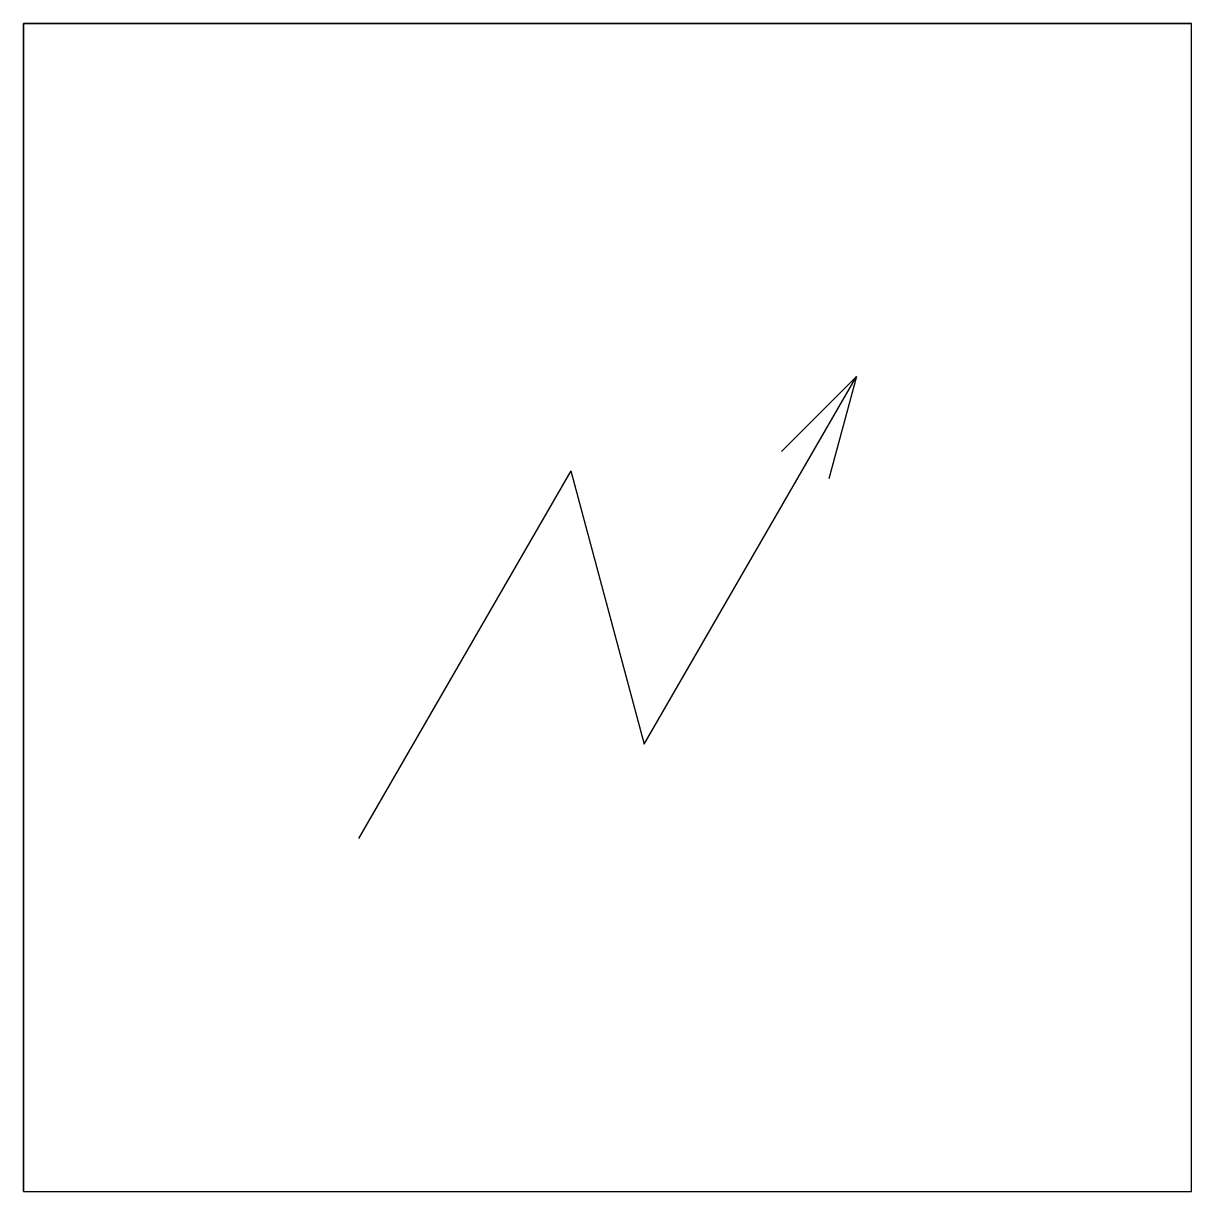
# Model space of a CAD drawing. Header units: millimetres. Extents: x -1705 to 4281, y -3243 to -777.
# Drawn here: x 2368.93 to 2385.44, y -1059.12 to -1042.62 of the extents above; entities that cross this region are included whole.
import ezdxf

# ---------------------------------------------------------------- set-up
doc = ezdxf.new("R2010")
doc.units = ezdxf.units.MM
doc.linetypes.add('JIS_02_0.7', pattern=[1.35, 0.75, -0.6])
doc.layers.add('Canalizaciones', color=32, linetype='JIS_02_0.7', lineweight=25)

msp = doc.modelspace()

# ---------------------------------------------------------------- linework, layer by layer
at = {"layer": 'Canalizaciones', "linetype": 'Continuous'}
for p, q in [((2385.436, -1059.121), (2385.436, -1042.615)), ((2377.7, -1052.8), (2380.7, -1047.604)), ((2380.7, -1047.604), (2379.64, -1048.664)), ((2380.7, -1047.604), (2380.312, -1049.052)), ((2376.665, -1048.936), (2373.665, -1054.132)), ((2376.665, -1048.936), (2377.7, -1052.8)), ((2368.93, -1059.121), (2385.436, -1059.121))]:
    msp.add_line(p, q, dxfattribs=at)
for points in [[(2368.93, -1042.615), (2385.436, -1042.615), (2385.436, -1042.615), (2368.93, -1042.615)], [(2368.93, -1059.121), (2368.93, -1042.615), (2368.93, -1042.615), (2368.93, -1059.121)]]:
    msp.add_lwpolyline(points, close=True, dxfattribs=at)

doc.saveas('drawing.dxf')
